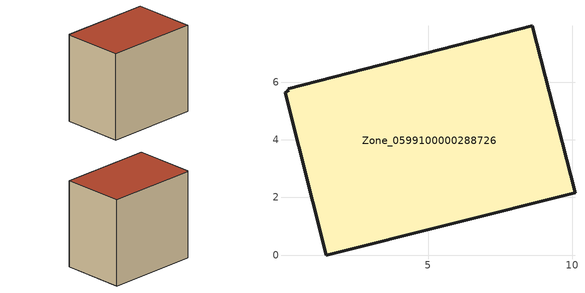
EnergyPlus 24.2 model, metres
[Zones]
Zone_0599100000288726
 floor ground (C_G): 0.03,5.63 0.16,5.72 0.14,5.78 8.62,7.95 10.09,2.17 1.47,0 z0
 wall outside (C_F): 10.09,2.17 8.62,7.95 0.14,5.78 0.16,5.72 0.03,5.63 1.47,0 10.09,2.17 z0:8.26
 roof outside (C_R): 0.16,5.72 0.03,5.63 1.47,0 10.09,2.17 8.62,7.95 0.14,5.78 z8.26
[BUILDING]
Pand.0599100000288726: North Axis=0; Terrain=City; Loads Convergence Tolerance Value=0.04; Temperature Convergence Tolerance Value=0.4; Solar Distribution=FullExterior; Maximum Number of Warmup Days=25; Minimum Number of Warmup Days=1
[Site:Location]
Rotterdam.The.Hague.AP_ZH_NLD Design_Conditions: Latitude=51.96; Longitude=4.45; Time Zone=1; Elevation=-4.5
[SITE:GROUNDTEMPERATURE:BUILDINGSURFACE]
18, 18, 18, 18, 18, 18, 18, 18, 18, 18, 18, 18
[MATERIAL] Thermal Absorptance=0.9; Solar Absorptance=0.7; Visible Absorptance=0.7
Name | Roughness | Thickness | Conductivity | Density | Specific Heat
G.TI.1965-1974 | MediumSmooth | 0.15 | 0.882353 | 540 | 1210
F.TI.1965-1974 | Rough | 0.3 | 0.697674 | 1920 | 840
R.TI.1965-1974 | MediumRough | 0.2 | 0.232558 | 1500 | 1000
[CONSTRUCTION]
C_G: G.TI.1965-1974
C_F: F.TI.1965-1974
C_R: R.TI.1965-1974
[ZONE]
Zone_0599100000288726: Type=1; Multiplier=1; Ceiling Height=Autocalculate; Volume=Autocalculate; Floor Area=autocalculate; Part of Total Floor Area=Yes
[ZONEINFILTRATION:DESIGNFLOWRATE]
Infil_Zone_0599100000288726: Zone or ZoneList or Space or SpaceList=Zone_0599100000288726; Schedule=AlwaysOn; Design Flow Rate Calculation Method=Flow/Area; Flow Rate per Floor Area=0.003; Constant Term Coefficient=1; Temperature Term Coefficient=0; Velocity Term Coefficient=0; Velocity Squared Term Coefficient=0
[HVACTEMPLATE:ZONE:IDEALLOADSAIRSYSTEM]
Zone_0599100000288726: Maximum Heating Supply Air Temperature=50; Minimum Cooling Supply Air Temperature=13; Maximum Heating Supply Air Humidity Ratio=0.0156; Minimum Cooling Supply Air Humidity Ratio=0.0077; Heating Limit=NoLimit; Cooling Limit=NoLimit; Dehumidification Control Type=ConstantSensibleHeatRatio; Cooling Sensible Heat Ratio=0.7; Dehumidification Setpoint=60; Humidification Control Type=None; Humidification Setpoint=30; Outdoor Air Method=None; Outdoor Air Flow Rate per Person=0.00944; Outdoor Air Flow Rate per Zone Floor Area=0; Outdoor Air Flow Rate per Zone=0; Demand Controlled Ventilation Type=None; Outdoor Air Economizer Type=NoEconomizer; Heat Recovery Type=None; Sensible Heat Recovery Effectiveness=0.7; Latent Heat Recovery Effectiveness=0.65
[ZONECONTROL:THERMOSTAT]
ThermostatControl_Zone_0599100000288726: Zone or ZoneList=Zone_0599100000288726; Control Type Schedule=DualSetpointControlType; Control 1=Thermostat_Zone_0599100000288726; Temperature Difference Between Cutout And Setpoint=0
[THERMOSTATSETPOINT:DUALSETPOINT]
Thermostat_Zone_0599100000288726: Heating Setpoint Temperature Schedule=HeatingSetpoint_Zone_0599100000288726; Cooling Setpoint Temperature Schedule=CoolingSetpoint_Zone_0599100000288726
[SCHEDULE:COMPACT]
HeatingSetpoint_Zone_0599100000288726: Through: 12/31, For: AllDays, Until: 24:00, 21
CoolingSetpoint_Zone_0599100000288726: Through: 12/31, For: AllDays, Until: 24:00, 24
DualSetpointControlType: Through: 12/31, For: AllDays, Until: 24:00, 4
AlwaysOn: Through: 12/31, For: AllDays, Until: 24:00, 1
